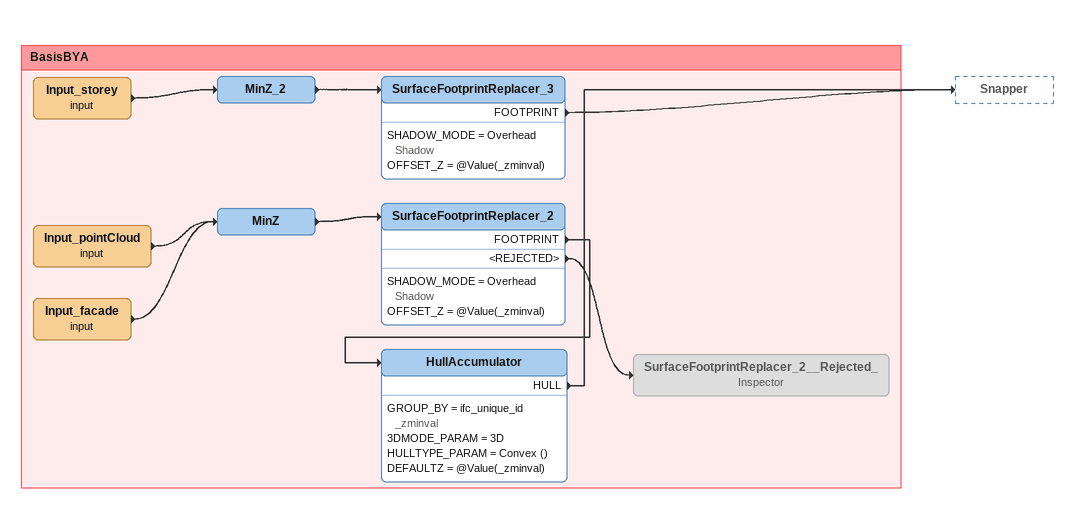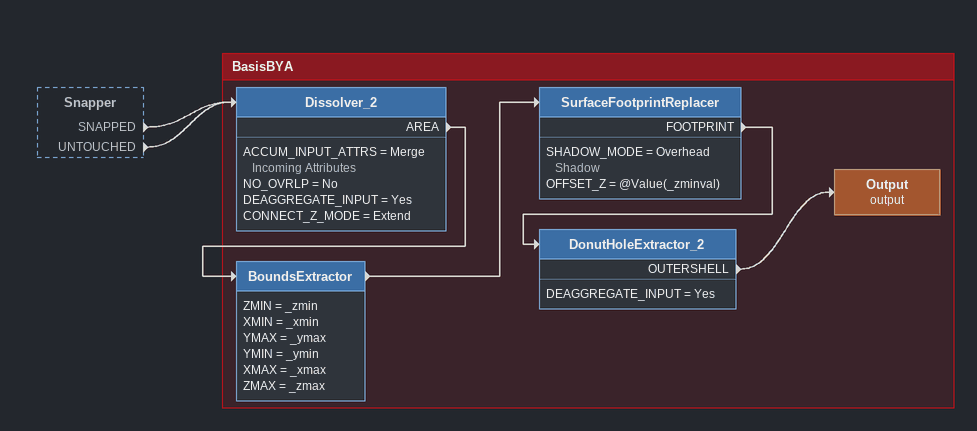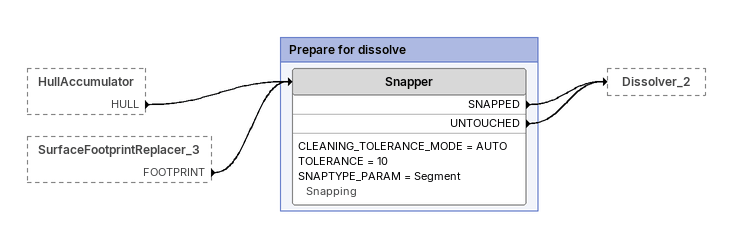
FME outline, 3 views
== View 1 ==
Bookmark: BasisBYA
Input_storey (input)
    -> MinZ_2
MinZ_2
    -> SurfaceFootprintReplacer_3
SurfaceFootprintReplacer_3
    SHADOW_MODE = Overhead Shadow
    OFFSET_Z = @Value(_zminval)
    FOOTPRINT -> Snapper
Input_pointCloud (input)
    -> MinZ
Input_facade (input)
    -> MinZ
MinZ
    -> SurfaceFootprintReplacer_2
SurfaceFootprintReplacer_2
    SHADOW_MODE = Overhead Shadow
    OFFSET_Z = @Value(_zminval)
    FOOTPRINT -> HullAccumulator
    <REJECTED> -> SurfaceFootprintReplacer_2__Rejected_
HullAccumulator
    GROUP_BY = ifc_unique_id _zminval
    3DMODE_PARAM = 3D
    HULLTYPE_PARAM = Convex ()
    DEFAULTZ = @Value(_zminval)
    HULL -> Snapper
SurfaceFootprintReplacer_2__Rejected_: Inspector [off]

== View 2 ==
Snapper [outside]
    SNAPPED -> Dissolver_2
    UNTOUCHED -> Dissolver_2

Bookmark: BasisBYA
Dissolver_2
    ACCUM_INPUT_ATTRS = Merge Incoming Attributes
    NO_OVRLP = No
    DEAGGREGATE_INPUT = Yes
    CONNECT_Z_MODE = Extend
    AREA -> BoundsExtractor
BoundsExtractor
    ZMIN = _zmin
    XMIN = _xmin
    YMAX = _ymax
    YMIN = _ymin
    XMAX = _xmax
    ZMAX = _zmax
    -> SurfaceFootprintReplacer
SurfaceFootprintReplacer
    SHADOW_MODE = Overhead Shadow
    OFFSET_Z = @Value(_zminval)
    FOOTPRINT -> DonutHoleExtractor_2
DonutHoleExtractor_2
    DEAGGREGATE_INPUT = Yes
    OUTERSHELL -> Output (output)
Output (output)

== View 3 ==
HullAccumulator [outside]
    HULL -> Snapper
SurfaceFootprintReplacer_3 [outside]
    FOOTPRINT -> Snapper

Bookmark: Prepare for dissolve
Snapper
    CLEANING_TOLERANCE_MODE = AUTO
    TOLERANCE = 10
    SNAPTYPE_PARAM = Segment Snapping
    SNAPPED -> Dissolver_2
    UNTOUCHED -> Dissolver_2
